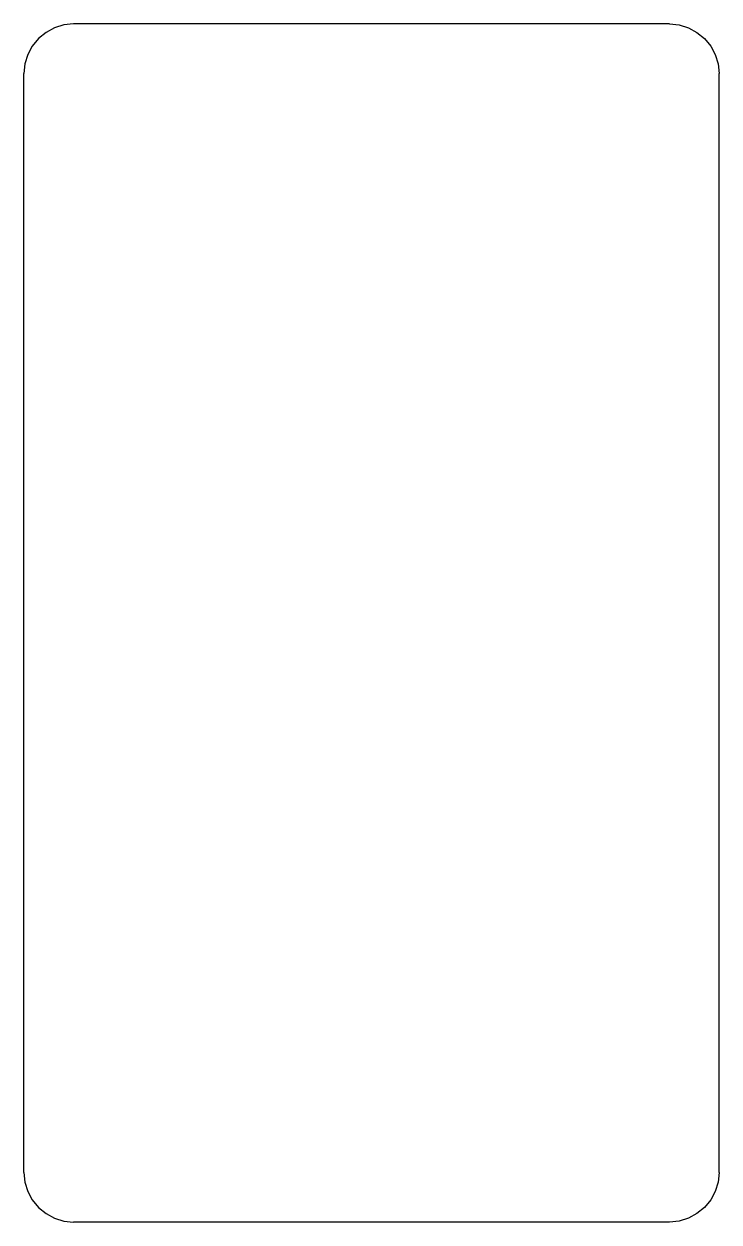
# Model space of a CAD drawing. Extents: x 0 to 126, y 0 to 217.
import ezdxf

# ---------------------------------------------------------------- set-up
doc = ezdxf.new("R2010")
doc.units = 0

msp = doc.modelspace()

# ---------------------------------------------------------------- linework, layer by layer
for p, q in [((4, 215.48), (2.64, 214.36)), ((5.56, 216.31), (4, 215.48)), ((7.24, 216.83), (5.56, 216.31)), ((9, 217), (7.24, 216.83)), ((117, 217), (9, 217)), ((117, 217), (118.76, 216.83)), ((118.76, 216.83), (120.44, 216.31)), ((120.44, 216.31), (122, 215.48)), ((122, 215.48), (123.36, 214.36)), ((1.52, 213), (0.69, 211.44)), ((2.64, 214.36), (1.52, 213)), ((123.36, 214.36), (124.48, 213)), ((124.48, 213), (125.31, 211.44)), ((0.69, 211.44), (0.17, 209.76)), ((125.31, 211.44), (125.83, 209.76)), ((0.17, 209.76), (0, 208)), ((125.83, 209.76), (126, 208)), ((0, 9), (0, 208)), ((126, 9), (126, 208)), ((0, 9), (0.17, 7.24)), ((126, 9), (125.83, 7.24)), ((0.17, 7.24), (0.69, 5.56)), ((125.83, 7.24), (125.31, 5.56)), ((0.69, 5.56), (1.52, 4)), ((125.31, 5.56), (124.48, 4)), ((1.52, 4), (2.64, 2.64)), ((2.64, 2.64), (4, 1.52)), ((123.36, 2.64), (122, 1.52)), ((124.48, 4), (123.36, 2.64)), ((4, 1.52), (5.56, 0.69)), ((5.56, 0.69), (7.24, 0.17)), ((7.24, 0.17), (9, 0)), ((118.76, 0.17), (117, 0)), ((120.44, 0.69), (118.76, 0.17)), ((122, 1.52), (120.44, 0.69)), ((117, 0), (9, 0))]:
    msp.add_line(p, q)

doc.saveas('drawing.dxf')
